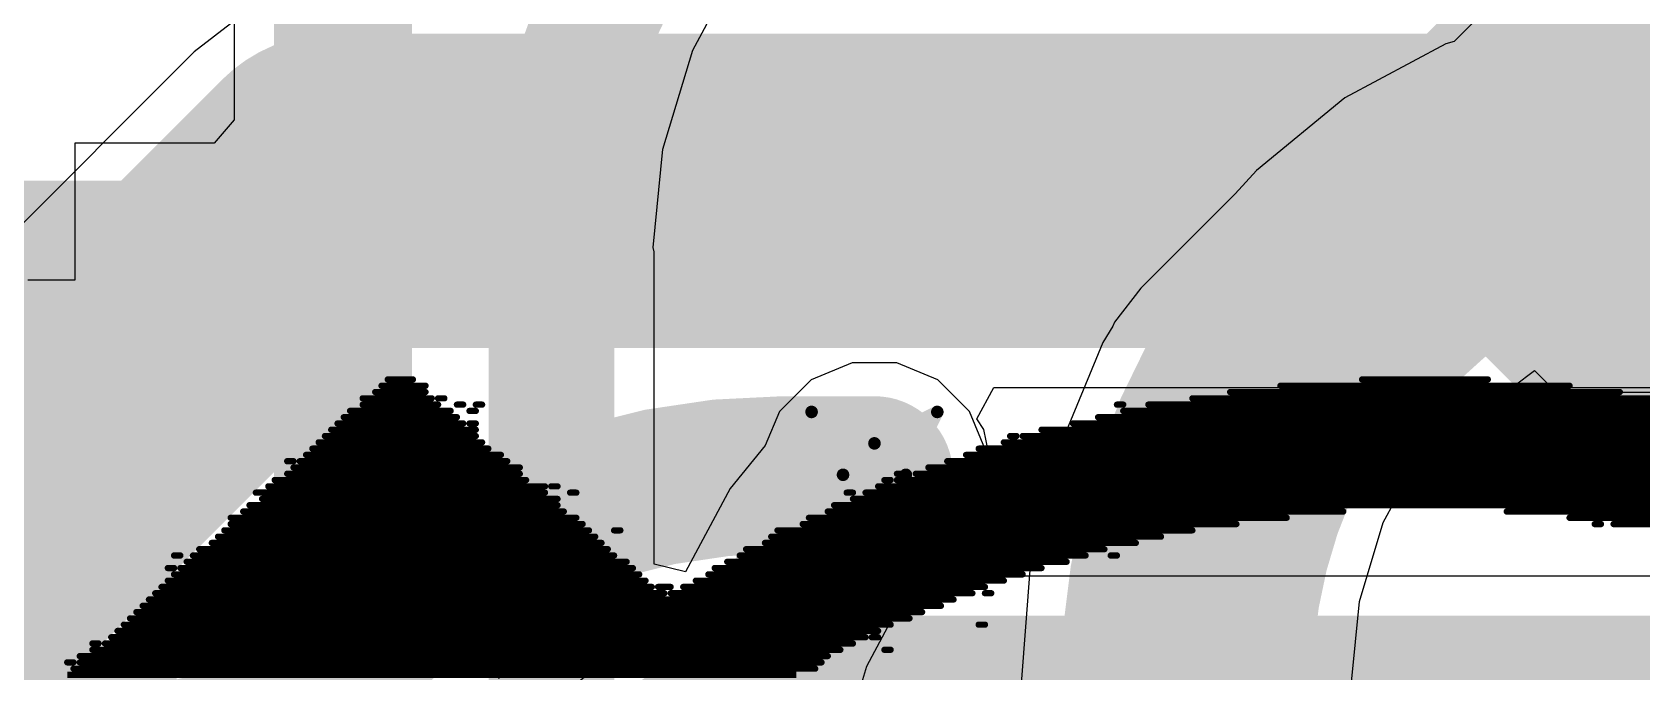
# Model space of a CAD drawing. Header units: inches. Extents: x -5 to 426, y -53 to 116.
# Drawn here: x 26.72 to 33.22, y -3.6 to -1.01 of the extents above; entities that cross this region are included whole.
import ezdxf

# ---------------------------------------------------------------- set-up
doc = ezdxf.new("R2010")
doc.units = ezdxf.units.IN
for name, color, linetype in [('Board Outline', 216, 'Continuous'), ('Bottom Layer', 5, 'Continuous'), ('Bottom Overlay', 54, 'Continuous'), ('Drill Drawing', 1, 'Continuous'), ('Top Layer', 1, 'Continuous'), ('Top Overlay', 2, 'Continuous'), ('Top Paste', 8, 'Continuous'), ('Top Solder', 216, 'Continuous'), ('Via Holes', 16, 'Continuous')]:
    doc.layers.add(name, color=color, linetype=linetype)

# ---------------------------------------------------------------- blocks, each defined once
blk = doc.blocks.new('T__________47')
at = {"layer": 'Top Layer'}
blk.add_hatch(color=1, dxfattribs=at).paths.add_polyline_path([(0.381, 0.762), (-0.381, 0.762), (-0.762, 0.381), (-0.762, -0.381), (-0.381, -0.762), (0.381, -0.762), (0.762, -0.381), (0.762, 0.381)])
at = {"layer": 'Top Paste'}
blk.add_hatch(color=8, dxfattribs=at).paths.add_polyline_path([(0.381, 0.762), (-0.381, 0.762), (-0.762, 0.381), (-0.762, -0.381), (-0.381, -0.762), (0.381, -0.762), (0.762, -0.381), (0.762, 0.381)])
at = {"layer": 'Top Solder'}
blk.add_hatch(color=216, dxfattribs=at).paths.add_polyline_path([(0.4318, 0.8636), (-0.4318, 0.8636), (-0.8636, 0.4318), (-0.8636, -0.4318), (-0.4318, -0.8636), (0.4318, -0.8636), (0.8636, -0.4318), (0.8636, 0.4318)])
at = {"layer": 'Top Overlay'}
for points in [[(-0.9398, 0.4318, 0.2, 0.2, 0), (-0.4318, 0.9398, 0.2, 0.2, 0)], [(0.4318, 0.9398, 0.2, 0.2, 0), (-0.4318, 0.9398, 0.2, 0.2, 0)], [(0.4318, 0.9398, 0.2, 0.2, 0), (-0.4318, 0.9398, 0.2, 0.2, 0)], [(0.9398, 0.4318, 0.2, 0.2, 0), (0.4318, 0.9398, 0.2, 0.2, 0)], [(-0.9398, -0.4318, 0.2, 0.2, 0), (-0.9398, 0.4318, 0.2, 0.2, 0)], [(0.9398, -0.4318, 0.2, 0.2, 0), (0.9398, 0.4318, 0.2, 0.2, 0)], [(-0.4318, -0.9398, 0.2, 0.2, 0), (-0.9398, -0.4318, 0.2, 0.2, 0)], [(0.4318, -0.9398, 0.2, 0.2, 0), (0.9398, -0.4318, 0.2, 0.2, 0)], [(0.4318, -0.9398, 0.2, 0.2, 0), (-0.4318, -0.9398, 0.2, 0.2, 0)], [(0.4318, -0.9398, 0.2, 0.2, 0), (-0.4318, -0.9398, 0.2, 0.2, 0)]]:
    blk.add_lwpolyline(points, format="xyseb", dxfattribs=at)
for points in [[(-0.4818, 0.9398, 0.1, 0.1, 1), (-0.3818, 0.9398, 0.1, 0.1, 1)], [(-0.4818, 0.9398, 0.1, 0.1, 1), (-0.3818, 0.9398, 0.1, 0.1, 1)], [(-0.4818, 0.9398, 0.1, 0.1, 1), (-0.3818, 0.9398, 0.1, 0.1, 1)], [(0.3818, 0.9398, 0.1, 0.1, 1), (0.4818, 0.9398, 0.1, 0.1, 1)], [(0.3818, 0.9398, 0.1, 0.1, 1), (0.4818, 0.9398, 0.1, 0.1, 1)], [(0.3818, 0.9398, 0.1, 0.1, 1), (0.4818, 0.9398, 0.1, 0.1, 1)], [(-0.9898, 0.4318, 0.1, 0.1, 1), (-0.8898, 0.4318, 0.1, 0.1, 1)], [(-0.9898, 0.4318, 0.1, 0.1, 1), (-0.8898, 0.4318, 0.1, 0.1, 1)], [(0.8898, 0.4318, 0.1, 0.1, 1), (0.9898, 0.4318, 0.1, 0.1, 1)], [(0.8898, 0.4318, 0.1, 0.1, 1), (0.9898, 0.4318, 0.1, 0.1, 1)], [(-0.9898, -0.4318, 0.1, 0.1, 1), (-0.8898, -0.4318, 0.1, 0.1, 1)], [(-0.9898, -0.4318, 0.1, 0.1, 1), (-0.8898, -0.4318, 0.1, 0.1, 1)], [(0.8898, -0.4318, 0.1, 0.1, 1), (0.9898, -0.4318, 0.1, 0.1, 1)], [(0.8898, -0.4318, 0.1, 0.1, 1), (0.9898, -0.4318, 0.1, 0.1, 1)], [(-0.4818, -0.9398, 0.1, 0.1, 1), (-0.3818, -0.9398, 0.1, 0.1, 1)], [(-0.4818, -0.9398, 0.1, 0.1, 1), (-0.3818, -0.9398, 0.1, 0.1, 1)], [(-0.4818, -0.9398, 0.1, 0.1, 1), (-0.3818, -0.9398, 0.1, 0.1, 1)], [(0.3818, -0.9398, 0.1, 0.1, 1), (0.4818, -0.9398, 0.1, 0.1, 1)], [(0.3818, -0.9398, 0.1, 0.1, 1), (0.4818, -0.9398, 0.1, 0.1, 1)], [(0.3818, -0.9398, 0.1, 0.1, 1), (0.4818, -0.9398, 0.1, 0.1, 1)]]:
    blk.add_lwpolyline(points, format="xyseb", close=True, dxfattribs=at)
blk = doc.blocks.new('TSOT_23_6_73')
at = {"layer": 'Top Layer'}
for points in [[(-1.7, 1.25), (-0.7, 1.25), (-0.7, 0.65), (-1.7, 0.65)], [(0.7, 1.25), (1.7, 1.25), (1.7, 0.65), (0.7, 0.65)], [(-1.7, 0.3), (-0.7, 0.3), (-0.7, -0.3), (-1.7, -0.3)], [(0.7, 0.3), (1.7, 0.3), (1.7, -0.3), (0.7, -0.3)], [(-1.7, -0.65), (-0.7, -0.65), (-0.7, -1.25), (-1.7, -1.25)], [(0.7, -0.65), (1.7, -0.65), (1.7, -1.25), (0.7, -1.25)]]:
    blk.add_hatch(color=1, dxfattribs=at).paths.add_polyline_path(points)
at = {"layer": 'Top Paste'}
for points in [[(-1.7, 1.25), (-0.7, 1.25), (-0.7, 0.65), (-1.7, 0.65)], [(0.7, 1.25), (1.7, 1.25), (1.7, 0.65), (0.7, 0.65)], [(-1.7, 0.3), (-0.7, 0.3), (-0.7, -0.3), (-1.7, -0.3)], [(0.7, 0.3), (1.7, 0.3), (1.7, -0.3), (0.7, -0.3)], [(-1.7, -0.65), (-0.7, -0.65), (-0.7, -1.25), (-1.7, -1.25)], [(0.7, -0.65), (1.7, -0.65), (1.7, -1.25), (0.7, -1.25)]]:
    blk.add_hatch(color=8, dxfattribs=at).paths.add_polyline_path(points)
at = {"layer": 'Top Solder'}
for points in [[(-1.8016, 1.3516), (-0.5984, 1.3516), (-0.5984, 0.5484), (-1.8016, 0.5484)], [(0.5984, 1.3516), (1.8016, 1.3516), (1.8016, 0.5484), (0.5984, 0.5484)], [(-1.8016, 0.4016), (-0.5984, 0.4016), (-0.5984, -0.4016), (-1.8016, -0.4016)], [(0.5984, 0.4016), (1.8016, 0.4016), (1.8016, -0.4016), (0.5984, -0.4016)], [(-1.8016, -0.5484), (-0.5984, -0.5484), (-0.5984, -1.3516), (-1.8016, -1.3516)], [(0.5984, -0.5484), (1.8016, -0.5484), (1.8016, -1.3516), (0.5984, -1.3516)]]:
    blk.add_hatch(color=216, dxfattribs=at).paths.add_polyline_path(points)
at = {"layer": 'Top Overlay'}
for points in [[(-0.8636, 1.4986, 0.127, 0.127, 0), (-0.8636, 1.3716, 0.127, 0.127, 0)], [(0.8636, 1.4986, 0.127, 0.127, 0), (-0.8636, 1.4986, 0.127, 0.127, 0)], [(0.8636, 1.4986, 0.127, 0.127, 0), (0.8636, 1.3716, 0.127, 0.127, 0)], [(-1.8542, 0.9652, 0.127, 0.127, 0), (-1.9812, 1.0922, 0.127, 0.127, 0)], [(-1.9812, 1.0922, 0.127, 0.127, 0), (-1.9812, 0.8382, 0.127, 0.127, 0)], [(-1.8542, 0.9652, 0.127, 0.127, 0), (-1.9812, 0.8382, 0.127, 0.127, 0)], [(-0.8636, -1.3716, 0.127, 0.127, 0), (-0.8636, -1.4986, 0.127, 0.127, 0)], [(0.8636, -1.3716, 0.127, 0.127, 0), (0.8636, -1.4986, 0.127, 0.127, 0)], [(0.8636, -1.4986, 0.127, 0.127, 0), (-0.8636, -1.4986, 0.127, 0.127, 0)]]:
    blk.add_lwpolyline(points, format="xyseb", dxfattribs=at)
for points in [[(-0.8953, 1.4986, 0.0635, 0.0635, 1), (-0.8318, 1.4986, 0.0635, 0.0635, 1)], [(-0.8953, 1.4986, 0.0635, 0.0635, 1), (-0.8318, 1.4986, 0.0635, 0.0635, 1)], [(0.8318, 1.4986, 0.0635, 0.0635, 1), (0.8953, 1.4986, 0.0635, 0.0635, 1)], [(0.8318, 1.4986, 0.0635, 0.0635, 1), (0.8953, 1.4986, 0.0635, 0.0635, 1)], [(-0.8953, 1.3716, 0.0635, 0.0635, 1), (-0.8318, 1.3716, 0.0635, 0.0635, 1)], [(0.8318, 1.3716, 0.0635, 0.0635, 1), (0.8953, 1.3716, 0.0635, 0.0635, 1)], [(-2.013, 1.0922, 0.0635, 0.0635, 1), (-1.9494, 1.0922, 0.0635, 0.0635, 1)], [(-2.013, 1.0922, 0.0635, 0.0635, 1), (-1.9494, 1.0922, 0.0635, 0.0635, 1)], [(-1.886, 0.9652, 0.0635, 0.0635, 1), (-1.8224, 0.9652, 0.0635, 0.0635, 1)], [(-1.886, 0.9652, 0.0635, 0.0635, 1), (-1.8224, 0.9652, 0.0635, 0.0635, 1)], [(-2.013, 0.8382, 0.0635, 0.0635, 1), (-1.9494, 0.8382, 0.0635, 0.0635, 1)], [(-2.013, 0.8382, 0.0635, 0.0635, 1), (-1.9494, 0.8382, 0.0635, 0.0635, 1)], [(-0.8953, -1.3716, 0.0635, 0.0635, 1), (-0.8318, -1.3716, 0.0635, 0.0635, 1)], [(0.8318, -1.3716, 0.0635, 0.0635, 1), (0.8953, -1.3716, 0.0635, 0.0635, 1)], [(-0.8953, -1.4986, 0.0635, 0.0635, 1), (-0.8318, -1.4986, 0.0635, 0.0635, 1)], [(-0.8953, -1.4986, 0.0635, 0.0635, 1), (-0.8318, -1.4986, 0.0635, 0.0635, 1)], [(0.8318, -1.4986, 0.0635, 0.0635, 1), (0.8953, -1.4986, 0.0635, 0.0635, 1)], [(0.8318, -1.4986, 0.0635, 0.0635, 1), (0.8953, -1.4986, 0.0635, 0.0635, 1)]]:
    blk.add_lwpolyline(points, format="xyseb", close=True, dxfattribs=at)

msp = doc.modelspace()

# ---------------------------------------------------------------- hatches: boundary and pattern name
at = {"layer": 'Bottom Layer'}
h = msp.add_hatch(color=5, dxfattribs=at)
edge = h.paths.add_edge_path()
edge.add_arc((30.1199, -2.7993), 0.3, 0, 360)
at = {"layer": 'Top Layer'}
msp.add_hatch(color=1, dxfattribs=at).paths.add_polyline_path([(26.1985, -3.2628), (27.1985, -3.2628), (27.1985, -1.7128), (26.1985, -1.7128)])
h = msp.add_hatch(color=1, dxfattribs=at)
edge = h.paths.add_edge_path()
edge.add_arc((30.1199, -2.7993), 0.3, 0, 360)
at = {"layer": 'Via Holes'}
h = msp.add_hatch(color=7, dxfattribs=at)
edge = h.paths.add_edge_path()
edge.add_arc((30.1199, -2.7993), 0.15, 0, 360)

# ---------------------------------------------------------------- linework, layer by layer
at = {"layer": 'Board Outline'}
msp.add_lwpolyline([(49.7725, 6.3481, 0.254, 0.254, -1.144567), (-0.2979, -38.4414, 0.254, 0.254, 0)], format="xyseb", dxfattribs=at)
at = {"layer": 'Bottom Layer'}
for p, q in [((27.5354, -0.9644), (27.3709, -1.0906)), ((27.3709, -1.0906), (21.7361, -6.7254)), ((27.3709, -1.0906), (27.3709, -1.0906)), ((30.534, -2.5734), (30.6019, -2.4464)), ((30.6019, -2.4464), (40.722, -2.4464)), ((30.5625, -2.616), (30.534, -2.5734)), ((30.599, -2.7993), (30.5625, -2.616)), ((30.5625, -2.9827), (30.599, -2.7993)), ((30.4959, -3.0823), (30.5625, -2.9827)), ((30.5633, -3.2093), (30.4959, -3.0823)), ((39.7896, -3.2093), (30.5633, -3.2093)), ((28.6002, -3.6204), (28.9576, -3.4293)), ((28.9576, -3.4293), (28.9877, -3.4202)), ((28.9877, -3.4202), (29.0488, -3.5344)), ((29.0488, -3.5344), (28.9114, -3.6472))]:
    msp.add_line(p, q, dxfattribs=at)
for points in [[(22.0651, -7.5196, 1.27, 1.27, 0), (27.9325, -1.6522, 1.27, 1.27, 0)], [(27.9325, -1.6522, 1.27, 1.27, 0), (38.8183, -1.6522, 1.27, 1.27, 0)], [(27.9527, -3.5433, 0.635, 0.635, -0.198912), (29.7488, -2.7993, 0.635, 0.635, 0)], [(29.7488, -2.7993, 0.635, 0.635, 0), (29.7488, -2.7993, 0.635, 0.635, 0)], [(29.7488, -2.7993, 0.635, 0.635, 0), (30.1199, -2.7993, 0.635, 0.635, 0)], [(20.3008, -11.1952, 0.635, 0.635, 0), (27.9527, -3.5433, 0.635, 0.635, 0)], [(29.1589, -3.8947, 0.381, 0.381, -0.198912), (29.9697, -3.5589, 0.381, 0.381, 0)], [(29.9697, -3.5589, 0.381, 0.381, 0), (39.7896, -3.5589, 0.381, 0.381, 0)]]:
    msp.add_lwpolyline(points, format="xyseb", dxfattribs=at)
for points in [[(27.615, -1.6522, 0.635, 0.635, 1), (28.25, -1.6522, 0.635, 0.635, 1)], [(27.615, -1.6522, 0.635, 0.635, 1), (28.25, -1.6522, 0.635, 0.635, 1)], [(29.59, -2.7993, 0.3175, 0.3175, 1), (29.9075, -2.7993, 0.3175, 0.3175, 1)], [(29.59, -2.7993, 0.3175, 0.3175, 1), (29.9075, -2.7993, 0.3175, 0.3175, 1)], [(29.59, -2.7993, 0.3175, 0.3175, 1), (29.9075, -2.7993, 0.3175, 0.3175, 1)], [(29.59, -2.7993, 0.3175, 0.3175, 1), (29.9075, -2.7993, 0.3175, 0.3175, 1)], [(29.9611, -2.7993, 0.3175, 0.3175, 1), (30.2786, -2.7993, 0.3175, 0.3175, 1)], [(27.794, -3.5433, 0.3175, 0.3175, 1), (28.1115, -3.5433, 0.3175, 0.3175, 1)], [(27.794, -3.5433, 0.3175, 0.3175, 1), (28.1115, -3.5433, 0.3175, 0.3175, 1)], [(29.8744, -3.5589, 0.1905, 0.1905, 1), (30.0649, -3.5589, 0.1905, 0.1905, 1)], [(29.8744, -3.5589, 0.1905, 0.1905, 1), (30.0649, -3.5589, 0.1905, 0.1905, 1)]]:
    msp.add_lwpolyline(points, format="xyseb", close=True, dxfattribs=at)
at = {"layer": 'Bottom Overlay'}
for points in [[(28.1535, -2.4142, 0.0254, 0.0254, 0), (28.2551, -2.4142, 0.0254, 0.0254, 0)], [(32.0905, -2.4142, 0.0254, 0.0254, 0), (32.5985, -2.4142, 0.0254, 0.0254, 0)], [(28.1027, -2.465, 0.0254, 0.0254, 0), (28.3059, -2.465, 0.0254, 0.0254, 0)], [(28.1281, -2.4396, 0.0254, 0.0254, 0), (28.3059, -2.4396, 0.0254, 0.0254, 0)], [(31.5571, -2.465, 0.0254, 0.0254, 0), (33.1319, -2.465, 0.0254, 0.0254, 0)], [(31.7603, -2.4396, 0.0254, 0.0254, 0), (32.9287, -2.4396, 0.0254, 0.0254, 0)], [(28.0011, -2.5412, 0.0254, 0.0254, 0), (28.4075, -2.5412, 0.0254, 0.0254, 0)], [(28.0519, -2.4904, 0.0254, 0.0254, 0), (28.3313, -2.4904, 0.0254, 0.0254, 0)], [(28.0519, -2.5158, 0.0254, 0.0254, 0), (28.3567, -2.5158, 0.0254, 0.0254, 0)], [(28.3567, -2.4904, 0.0254, 0.0254, 0), (28.3821, -2.4904, 0.0254, 0.0254, 0)], [(28.4329, -2.5158, 0.0254, 0.0254, 0), (28.4583, -2.5158, 0.0254, 0.0254, 0)], [(28.4837, -2.5412, 0.0254, 0.0254, 0), (28.5091, -2.5412, 0.0254, 0.0254, 0)], [(28.5091, -2.5158, 0.0254, 0.0254, 0), (28.5345, -2.5158, 0.0254, 0.0254, 0)], [(31.0999, -2.5158, 0.0254, 0.0254, 0), (31.1253, -2.5158, 0.0254, 0.0254, 0)], [(31.1253, -2.5412, 0.0254, 0.0254, 0), (33.5891, -2.5412, 0.0254, 0.0254, 0)], [(31.2269, -2.5158, 0.0254, 0.0254, 0), (33.4621, -2.5158, 0.0254, 0.0254, 0)], [(31.4047, -2.4904, 0.0254, 0.0254, 0), (33.2843, -2.4904, 0.0254, 0.0254, 0)], [(27.9503, -2.592, 0.0254, 0.0254, 0), (28.4583, -2.592, 0.0254, 0.0254, 0)], [(27.9757, -2.5666, 0.0254, 0.0254, 0), (28.4329, -2.5666, 0.0254, 0.0254, 0)], [(28.4837, -2.592, 0.0254, 0.0254, 0), (28.5091, -2.592, 0.0254, 0.0254, 0)], [(30.9221, -2.592, 0.0254, 0.0254, 0), (33.7923, -2.592, 0.0254, 0.0254, 0)], [(31.0237, -2.5666, 0.0254, 0.0254, 0), (33.6907, -2.5666, 0.0254, 0.0254, 0)], [(27.8741, -2.6682, 0.0254, 0.0254, 0), (28.5345, -2.6682, 0.0254, 0.0254, 0)], [(27.8995, -2.6428, 0.0254, 0.0254, 0), (28.5091, -2.6428, 0.0254, 0.0254, 0)], [(27.9249, -2.6174, 0.0254, 0.0254, 0), (28.5091, -2.6174, 0.0254, 0.0254, 0)], [(30.6427, -2.6682, 0.0254, 0.0254, 0), (34.0717, -2.6682, 0.0254, 0.0254, 0)], [(30.6681, -2.6428, 0.0254, 0.0254, 0), (30.6935, -2.6428, 0.0254, 0.0254, 0)], [(30.7189, -2.6428, 0.0254, 0.0254, 0), (33.9955, -2.6428, 0.0254, 0.0254, 0)], [(30.7951, -2.6174, 0.0254, 0.0254, 0), (33.8939, -2.6174, 0.0254, 0.0254, 0)], [(27.7471, -2.7444, 0.0254, 0.0254, 0), (27.7725, -2.7444, 0.0254, 0.0254, 0)], [(27.7979, -2.7444, 0.0254, 0.0254, 0), (28.6361, -2.7444, 0.0254, 0.0254, 0)], [(27.8233, -2.719, 0.0254, 0.0254, 0), (28.6107, -2.719, 0.0254, 0.0254, 0)], [(27.8487, -2.6936, 0.0254, 0.0254, 0), (28.5599, -2.6936, 0.0254, 0.0254, 0)], [(30.4141, -2.7444, 0.0254, 0.0254, 0), (34.3003, -2.7444, 0.0254, 0.0254, 0)], [(30.4903, -2.719, 0.0254, 0.0254, 0), (34.2495, -2.719, 0.0254, 0.0254, 0)], [(30.5411, -2.6936, 0.0254, 0.0254, 0), (34.1479, -2.6936, 0.0254, 0.0254, 0)], [(27.7471, -2.7952, 0.0254, 0.0254, 0), (28.6869, -2.7952, 0.0254, 0.0254, 0)], [(27.7725, -2.7698, 0.0254, 0.0254, 0), (28.6869, -2.7698, 0.0254, 0.0254, 0)], [(30.2109, -2.7952, 0.0254, 0.0254, 0), (30.2363, -2.7952, 0.0254, 0.0254, 0)], [(30.2871, -2.7952, 0.0254, 0.0254, 0), (34.4273, -2.7952, 0.0254, 0.0254, 0)], [(30.3379, -2.7698, 0.0254, 0.0254, 0), (34.3511, -2.7698, 0.0254, 0.0254, 0)], [(27.6201, -2.8714, 0.0254, 0.0254, 0), (28.7885, -2.8714, 0.0254, 0.0254, 0)], [(27.6709, -2.846, 0.0254, 0.0254, 0), (28.7885, -2.846, 0.0254, 0.0254, 0)], [(27.6963, -2.8206, 0.0254, 0.0254, 0), (28.7123, -2.8206, 0.0254, 0.0254, 0)], [(28.8139, -2.846, 0.0254, 0.0254, 0), (28.8393, -2.846, 0.0254, 0.0254, 0)], [(28.8901, -2.8714, 0.0254, 0.0254, 0), (28.9155, -2.8714, 0.0254, 0.0254, 0)], [(30.0077, -2.8714, 0.0254, 0.0254, 0), (30.0331, -2.8714, 0.0254, 0.0254, 0)], [(30.0839, -2.8714, 0.0254, 0.0254, 0), (34.6305, -2.8714, 0.0254, 0.0254, 0)], [(30.1347, -2.846, 0.0254, 0.0254, 0), (34.5797, -2.846, 0.0254, 0.0254, 0)], [(30.1601, -2.8206, 0.0254, 0.0254, 0), (30.1855, -2.8206, 0.0254, 0.0254, 0)], [(30.2109, -2.8206, 0.0254, 0.0254, 0), (34.5035, -2.8206, 0.0254, 0.0254, 0)], [(27.5947, -2.9222, 0.0254, 0.0254, 0), (28.8393, -2.9222, 0.0254, 0.0254, 0)], [(27.6455, -2.8968, 0.0254, 0.0254, 0), (28.8393, -2.8968, 0.0254, 0.0254, 0)], [(29.9569, -2.9222, 0.0254, 0.0254, 0), (34.7575, -2.9222, 0.0254, 0.0254, 0)], [(30.0331, -2.8968, 0.0254, 0.0254, 0), (34.6813, -2.8968, 0.0254, 0.0254, 0)], [(27.5185, -2.973, 0.0254, 0.0254, 0), (28.9155, -2.973, 0.0254, 0.0254, 0)], [(27.5185, -2.9984, 0.0254, 0.0254, 0), (28.9409, -2.9984, 0.0254, 0.0254, 0)], [(27.5693, -2.9476, 0.0254, 0.0254, 0), (28.8647, -2.9476, 0.0254, 0.0254, 0)], [(29.8299, -2.9984, 0.0254, 0.0254, 0), (31.5825, -2.9984, 0.0254, 0.0254, 0)], [(29.8553, -2.973, 0.0254, 0.0254, 0), (31.7857, -2.973, 0.0254, 0.0254, 0)], [(29.9315, -2.9476, 0.0254, 0.0254, 0), (32.0143, -2.9476, 0.0254, 0.0254, 0)], [(32.6747, -2.9476, 0.0254, 0.0254, 0), (34.7829, -2.9476, 0.0254, 0.0254, 0)], [(32.9287, -2.973, 0.0254, 0.0254, 0), (34.8337, -2.973, 0.0254, 0.0254, 0)], [(33.0303, -2.9984, 0.0254, 0.0254, 0), (33.0557, -2.9984, 0.0254, 0.0254, 0)], [(33.1065, -2.9984, 0.0254, 0.0254, 0), (34.9099, -2.9984, 0.0254, 0.0254, 0)], [(27.4677, -3.0492, 0.0254, 0.0254, 0), (28.9917, -3.0492, 0.0254, 0.0254, 0)], [(27.4931, -3.0238, 0.0254, 0.0254, 0), (28.9663, -3.0238, 0.0254, 0.0254, 0)], [(29.0679, -3.0238, 0.0254, 0.0254, 0), (29.0933, -3.0238, 0.0254, 0.0254, 0)], [(29.7029, -3.0492, 0.0254, 0.0254, 0), (31.2777, -3.0492, 0.0254, 0.0254, 0)], [(29.7283, -3.0238, 0.0254, 0.0254, 0), (31.4047, -3.0238, 0.0254, 0.0254, 0)], [(27.2899, -3.1254, 0.0254, 0.0254, 0), (27.3153, -3.1254, 0.0254, 0.0254, 0)], [(27.3661, -3.1254, 0.0254, 0.0254, 0), (29.0679, -3.1254, 0.0254, 0.0254, 0)], [(27.3915, -3.1, 0.0254, 0.0254, 0), (29.0425, -3.1, 0.0254, 0.0254, 0)], [(27.4423, -3.0746, 0.0254, 0.0254, 0), (29.0171, -3.0746, 0.0254, 0.0254, 0)], [(29.5759, -3.1254, 0.0254, 0.0254, 0), (30.9729, -3.1254, 0.0254, 0.0254, 0)], [(29.6013, -3.1, 0.0254, 0.0254, 0), (31.0491, -3.1, 0.0254, 0.0254, 0)], [(29.6775, -3.0746, 0.0254, 0.0254, 0), (31.1761, -3.0746, 0.0254, 0.0254, 0)], [(31.0745, -3.1254, 0.0254, 0.0254, 0), (31.0999, -3.1254, 0.0254, 0.0254, 0)], [(27.2645, -3.1762, 0.0254, 0.0254, 0), (27.2899, -3.1762, 0.0254, 0.0254, 0)], [(27.3153, -3.1762, 0.0254, 0.0254, 0), (29.1441, -3.1762, 0.0254, 0.0254, 0)], [(27.3407, -3.1508, 0.0254, 0.0254, 0), (29.1187, -3.1508, 0.0254, 0.0254, 0)], [(29.4743, -3.1762, 0.0254, 0.0254, 0), (30.7951, -3.1762, 0.0254, 0.0254, 0)], [(29.5251, -3.1508, 0.0254, 0.0254, 0), (30.8967, -3.1508, 0.0254, 0.0254, 0)], [(27.2391, -3.2524, 0.0254, 0.0254, 0), (29.2203, -3.2524, 0.0254, 0.0254, 0)], [(27.2645, -3.227, 0.0254, 0.0254, 0), (29.1949, -3.227, 0.0254, 0.0254, 0)], [(27.2899, -3.2016, 0.0254, 0.0254, 0), (29.1695, -3.2016, 0.0254, 0.0254, 0)], [(29.2457, -3.2524, 0.0254, 0.0254, 0), (29.2965, -3.2524, 0.0254, 0.0254, 0)], [(29.3473, -3.2524, 0.0254, 0.0254, 0), (30.5665, -3.2524, 0.0254, 0.0254, 0)], [(29.3981, -3.227, 0.0254, 0.0254, 0), (30.6427, -3.227, 0.0254, 0.0254, 0)], [(29.4489, -3.2016, 0.0254, 0.0254, 0), (30.7189, -3.2016, 0.0254, 0.0254, 0)], [(27.1629, -3.3286, 0.0254, 0.0254, 0), (30.3887, -3.3286, 0.0254, 0.0254, 0)], [(27.1883, -3.3032, 0.0254, 0.0254, 0), (30.4395, -3.3032, 0.0254, 0.0254, 0)], [(27.2137, -3.2778, 0.0254, 0.0254, 0), (29.2711, -3.2778, 0.0254, 0.0254, 0)], [(29.2965, -3.2778, 0.0254, 0.0254, 0), (30.5157, -3.2778, 0.0254, 0.0254, 0)], [(30.5665, -3.2778, 0.0254, 0.0254, 0), (30.5919, -3.2778, 0.0254, 0.0254, 0)], [(27.1121, -3.3794, 0.0254, 0.0254, 0), (30.2617, -3.3794, 0.0254, 0.0254, 0)], [(27.1375, -3.354, 0.0254, 0.0254, 0), (30.3125, -3.354, 0.0254, 0.0254, 0)], [(27.0359, -3.4556, 0.0254, 0.0254, 0), (30.0839, -3.4556, 0.0254, 0.0254, 0)], [(27.0613, -3.4302, 0.0254, 0.0254, 0), (30.1347, -3.4302, 0.0254, 0.0254, 0)], [(27.0867, -3.4048, 0.0254, 0.0254, 0), (30.1855, -3.4048, 0.0254, 0.0254, 0)], [(30.1093, -3.4556, 0.0254, 0.0254, 0), (30.1347, -3.4556, 0.0254, 0.0254, 0)], [(30.5411, -3.4048, 0.0254, 0.0254, 0), (30.5665, -3.4048, 0.0254, 0.0254, 0)], [(26.9597, -3.481, 0.0254, 0.0254, 0), (26.9851, -3.481, 0.0254, 0.0254, 0)], [(26.9597, -3.5064, 0.0254, 0.0254, 0), (29.9823, -3.5064, 0.0254, 0.0254, 0)], [(27.0105, -3.481, 0.0254, 0.0254, 0), (30.0331, -3.481, 0.0254, 0.0254, 0)], [(30.1601, -3.5064, 0.0254, 0.0254, 0), (30.1855, -3.5064, 0.0254, 0.0254, 0)], [(26.8581, -3.5572, 0.0254, 0.0254, 0), (26.8835, -3.5572, 0.0254, 0.0254, 0)], [(26.8835, -3.5826, 0.0254, 0.0254, 0), (29.8807, -3.5826, 0.0254, 0.0254, 0)], [(26.9089, -3.5318, 0.0254, 0.0254, 0), (29.9315, -3.5318, 0.0254, 0.0254, 0)], [(26.9089, -3.5572, 0.0254, 0.0254, 0), (29.9061, -3.5572, 0.0254, 0.0254, 0)], [(26.8581, -3.608, 0.0254, 0.0254, 0), (29.8045, -3.608, 0.0254, 0.0254, 0)]]:
    msp.add_lwpolyline(points, format="xyseb", dxfattribs=at)
for points in [[(28.1471, -2.4142, 0.0127, 0.0127, 1), (28.1598, -2.4142, 0.0127, 0.0127, 1)], [(28.2487, -2.4142, 0.0127, 0.0127, 1), (28.2614, -2.4142, 0.0127, 0.0127, 1)], [(32.0841, -2.4142, 0.0127, 0.0127, 1), (32.0968, -2.4142, 0.0127, 0.0127, 1)], [(32.5921, -2.4142, 0.0127, 0.0127, 1), (32.6048, -2.4142, 0.0127, 0.0127, 1)], [(28.0963, -2.465, 0.0127, 0.0127, 1), (28.109, -2.465, 0.0127, 0.0127, 1)], [(28.1217, -2.4396, 0.0127, 0.0127, 1), (28.1344, -2.4396, 0.0127, 0.0127, 1)], [(28.2995, -2.4396, 0.0127, 0.0127, 1), (28.3122, -2.4396, 0.0127, 0.0127, 1)], [(28.2995, -2.465, 0.0127, 0.0127, 1), (28.3122, -2.465, 0.0127, 0.0127, 1)], [(31.5507, -2.465, 0.0127, 0.0127, 1), (31.5634, -2.465, 0.0127, 0.0127, 1)], [(31.7539, -2.4396, 0.0127, 0.0127, 1), (31.7666, -2.4396, 0.0127, 0.0127, 1)], [(32.9223, -2.4396, 0.0127, 0.0127, 1), (32.935, -2.4396, 0.0127, 0.0127, 1)], [(33.1255, -2.465, 0.0127, 0.0127, 1), (33.1382, -2.465, 0.0127, 0.0127, 1)], [(27.9947, -2.5412, 0.0127, 0.0127, 1), (28.0074, -2.5412, 0.0127, 0.0127, 1)], [(28.0455, -2.4904, 0.0127, 0.0127, 1), (28.0582, -2.4904, 0.0127, 0.0127, 1)], [(28.0455, -2.5158, 0.0127, 0.0127, 1), (28.0582, -2.5158, 0.0127, 0.0127, 1)], [(28.3249, -2.4904, 0.0127, 0.0127, 1), (28.3376, -2.4904, 0.0127, 0.0127, 1)], [(28.3503, -2.4904, 0.0127, 0.0127, 1), (28.363, -2.4904, 0.0127, 0.0127, 1)], [(28.3503, -2.5158, 0.0127, 0.0127, 1), (28.363, -2.5158, 0.0127, 0.0127, 1)], [(28.3757, -2.4904, 0.0127, 0.0127, 1), (28.3884, -2.4904, 0.0127, 0.0127, 1)], [(28.4011, -2.5412, 0.0127, 0.0127, 1), (28.4138, -2.5412, 0.0127, 0.0127, 1)], [(28.4265, -2.5158, 0.0127, 0.0127, 1), (28.4392, -2.5158, 0.0127, 0.0127, 1)], [(28.4519, -2.5158, 0.0127, 0.0127, 1), (28.4646, -2.5158, 0.0127, 0.0127, 1)], [(28.4773, -2.5412, 0.0127, 0.0127, 1), (28.49, -2.5412, 0.0127, 0.0127, 1)], [(28.5027, -2.5158, 0.0127, 0.0127, 1), (28.5154, -2.5158, 0.0127, 0.0127, 1)], [(28.5027, -2.5412, 0.0127, 0.0127, 1), (28.5154, -2.5412, 0.0127, 0.0127, 1)], [(28.5281, -2.5158, 0.0127, 0.0127, 1), (28.5408, -2.5158, 0.0127, 0.0127, 1)], [(31.0935, -2.5158, 0.0127, 0.0127, 1), (31.1062, -2.5158, 0.0127, 0.0127, 1)], [(31.1189, -2.5158, 0.0127, 0.0127, 1), (31.1316, -2.5158, 0.0127, 0.0127, 1)], [(31.1189, -2.5412, 0.0127, 0.0127, 1), (31.1316, -2.5412, 0.0127, 0.0127, 1)], [(31.2205, -2.5158, 0.0127, 0.0127, 1), (31.2332, -2.5158, 0.0127, 0.0127, 1)], [(31.3983, -2.4904, 0.0127, 0.0127, 1), (31.411, -2.4904, 0.0127, 0.0127, 1)], [(27.9439, -2.592, 0.0127, 0.0127, 1), (27.9566, -2.592, 0.0127, 0.0127, 1)], [(27.9693, -2.5666, 0.0127, 0.0127, 1), (27.982, -2.5666, 0.0127, 0.0127, 1)], [(28.4265, -2.5666, 0.0127, 0.0127, 1), (28.4392, -2.5666, 0.0127, 0.0127, 1)], [(28.4519, -2.592, 0.0127, 0.0127, 1), (28.4646, -2.592, 0.0127, 0.0127, 1)], [(28.4773, -2.592, 0.0127, 0.0127, 1), (28.49, -2.592, 0.0127, 0.0127, 1)], [(28.5027, -2.592, 0.0127, 0.0127, 1), (28.5154, -2.592, 0.0127, 0.0127, 1)], [(30.9157, -2.592, 0.0127, 0.0127, 1), (30.9284, -2.592, 0.0127, 0.0127, 1)], [(31.0173, -2.5666, 0.0127, 0.0127, 1), (31.03, -2.5666, 0.0127, 0.0127, 1)], [(27.8677, -2.6682, 0.0127, 0.0127, 1), (27.8804, -2.6682, 0.0127, 0.0127, 1)], [(27.8931, -2.6428, 0.0127, 0.0127, 1), (27.9058, -2.6428, 0.0127, 0.0127, 1)], [(27.9185, -2.6174, 0.0127, 0.0127, 1), (27.9312, -2.6174, 0.0127, 0.0127, 1)], [(28.5027, -2.6174, 0.0127, 0.0127, 1), (28.5154, -2.6174, 0.0127, 0.0127, 1)], [(28.5027, -2.6428, 0.0127, 0.0127, 1), (28.5154, -2.6428, 0.0127, 0.0127, 1)], [(28.5281, -2.6682, 0.0127, 0.0127, 1), (28.5408, -2.6682, 0.0127, 0.0127, 1)], [(30.6363, -2.6682, 0.0127, 0.0127, 1), (30.649, -2.6682, 0.0127, 0.0127, 1)], [(30.6617, -2.6428, 0.0127, 0.0127, 1), (30.6744, -2.6428, 0.0127, 0.0127, 1)], [(30.6871, -2.6428, 0.0127, 0.0127, 1), (30.6998, -2.6428, 0.0127, 0.0127, 1)], [(30.7125, -2.6428, 0.0127, 0.0127, 1), (30.7252, -2.6428, 0.0127, 0.0127, 1)], [(30.7887, -2.6174, 0.0127, 0.0127, 1), (30.8014, -2.6174, 0.0127, 0.0127, 1)], [(27.7407, -2.7444, 0.0127, 0.0127, 1), (27.7534, -2.7444, 0.0127, 0.0127, 1)], [(27.7661, -2.7444, 0.0127, 0.0127, 1), (27.7788, -2.7444, 0.0127, 0.0127, 1)], [(27.7915, -2.7444, 0.0127, 0.0127, 1), (27.8042, -2.7444, 0.0127, 0.0127, 1)], [(27.8169, -2.719, 0.0127, 0.0127, 1), (27.8296, -2.719, 0.0127, 0.0127, 1)], [(27.8423, -2.6936, 0.0127, 0.0127, 1), (27.855, -2.6936, 0.0127, 0.0127, 1)], [(28.5535, -2.6936, 0.0127, 0.0127, 1), (28.5662, -2.6936, 0.0127, 0.0127, 1)], [(28.6043, -2.719, 0.0127, 0.0127, 1), (28.617, -2.719, 0.0127, 0.0127, 1)], [(28.6297, -2.7444, 0.0127, 0.0127, 1), (28.6424, -2.7444, 0.0127, 0.0127, 1)], [(30.4077, -2.7444, 0.0127, 0.0127, 1), (30.4204, -2.7444, 0.0127, 0.0127, 1)], [(30.4839, -2.719, 0.0127, 0.0127, 1), (30.4966, -2.719, 0.0127, 0.0127, 1)], [(30.5347, -2.6936, 0.0127, 0.0127, 1), (30.5474, -2.6936, 0.0127, 0.0127, 1)], [(27.7407, -2.7952, 0.0127, 0.0127, 1), (27.7534, -2.7952, 0.0127, 0.0127, 1)], [(27.7661, -2.7698, 0.0127, 0.0127, 1), (27.7788, -2.7698, 0.0127, 0.0127, 1)], [(28.6805, -2.7698, 0.0127, 0.0127, 1), (28.6932, -2.7698, 0.0127, 0.0127, 1)], [(28.6805, -2.7952, 0.0127, 0.0127, 1), (28.6932, -2.7952, 0.0127, 0.0127, 1)], [(30.2045, -2.7952, 0.0127, 0.0127, 1), (30.2172, -2.7952, 0.0127, 0.0127, 1)], [(30.2299, -2.7952, 0.0127, 0.0127, 1), (30.2426, -2.7952, 0.0127, 0.0127, 1)], [(30.2807, -2.7952, 0.0127, 0.0127, 1), (30.2934, -2.7952, 0.0127, 0.0127, 1)], [(30.3315, -2.7698, 0.0127, 0.0127, 1), (30.3442, -2.7698, 0.0127, 0.0127, 1)], [(27.6137, -2.8714, 0.0127, 0.0127, 1), (27.6264, -2.8714, 0.0127, 0.0127, 1)], [(27.6645, -2.846, 0.0127, 0.0127, 1), (27.6772, -2.846, 0.0127, 0.0127, 1)], [(27.6899, -2.8206, 0.0127, 0.0127, 1), (27.7026, -2.8206, 0.0127, 0.0127, 1)], [(28.7059, -2.8206, 0.0127, 0.0127, 1), (28.7186, -2.8206, 0.0127, 0.0127, 1)], [(28.7821, -2.846, 0.0127, 0.0127, 1), (28.7948, -2.846, 0.0127, 0.0127, 1)], [(28.7821, -2.8714, 0.0127, 0.0127, 1), (28.7948, -2.8714, 0.0127, 0.0127, 1)], [(28.8075, -2.846, 0.0127, 0.0127, 1), (28.8202, -2.846, 0.0127, 0.0127, 1)], [(28.8329, -2.846, 0.0127, 0.0127, 1), (28.8456, -2.846, 0.0127, 0.0127, 1)], [(28.8837, -2.8714, 0.0127, 0.0127, 1), (28.8964, -2.8714, 0.0127, 0.0127, 1)], [(28.9091, -2.8714, 0.0127, 0.0127, 1), (28.9218, -2.8714, 0.0127, 0.0127, 1)], [(30.0013, -2.8714, 0.0127, 0.0127, 1), (30.014, -2.8714, 0.0127, 0.0127, 1)], [(30.0267, -2.8714, 0.0127, 0.0127, 1), (30.0394, -2.8714, 0.0127, 0.0127, 1)], [(30.0775, -2.8714, 0.0127, 0.0127, 1), (30.0902, -2.8714, 0.0127, 0.0127, 1)], [(30.1283, -2.846, 0.0127, 0.0127, 1), (30.141, -2.846, 0.0127, 0.0127, 1)], [(30.1537, -2.8206, 0.0127, 0.0127, 1), (30.1664, -2.8206, 0.0127, 0.0127, 1)], [(30.1791, -2.8206, 0.0127, 0.0127, 1), (30.1918, -2.8206, 0.0127, 0.0127, 1)], [(30.2045, -2.8206, 0.0127, 0.0127, 1), (30.2172, -2.8206, 0.0127, 0.0127, 1)], [(27.5883, -2.9222, 0.0127, 0.0127, 1), (27.601, -2.9222, 0.0127, 0.0127, 1)], [(27.6391, -2.8968, 0.0127, 0.0127, 1), (27.6518, -2.8968, 0.0127, 0.0127, 1)], [(28.8329, -2.8968, 0.0127, 0.0127, 1), (28.8456, -2.8968, 0.0127, 0.0127, 1)], [(28.8329, -2.9222, 0.0127, 0.0127, 1), (28.8456, -2.9222, 0.0127, 0.0127, 1)], [(29.9505, -2.9222, 0.0127, 0.0127, 1), (29.9632, -2.9222, 0.0127, 0.0127, 1)], [(30.0267, -2.8968, 0.0127, 0.0127, 1), (30.0394, -2.8968, 0.0127, 0.0127, 1)], [(27.5121, -2.973, 0.0127, 0.0127, 1), (27.5248, -2.973, 0.0127, 0.0127, 1)], [(27.5121, -2.9984, 0.0127, 0.0127, 1), (27.5248, -2.9984, 0.0127, 0.0127, 1)], [(27.5629, -2.9476, 0.0127, 0.0127, 1), (27.5756, -2.9476, 0.0127, 0.0127, 1)], [(28.8583, -2.9476, 0.0127, 0.0127, 1), (28.871, -2.9476, 0.0127, 0.0127, 1)], [(28.9091, -2.973, 0.0127, 0.0127, 1), (28.9218, -2.973, 0.0127, 0.0127, 1)], [(28.9345, -2.9984, 0.0127, 0.0127, 1), (28.9472, -2.9984, 0.0127, 0.0127, 1)], [(29.8235, -2.9984, 0.0127, 0.0127, 1), (29.8362, -2.9984, 0.0127, 0.0127, 1)], [(29.8489, -2.973, 0.0127, 0.0127, 1), (29.8616, -2.973, 0.0127, 0.0127, 1)], [(29.9251, -2.9476, 0.0127, 0.0127, 1), (29.9378, -2.9476, 0.0127, 0.0127, 1)], [(31.5761, -2.9984, 0.0127, 0.0127, 1), (31.5888, -2.9984, 0.0127, 0.0127, 1)], [(31.7793, -2.973, 0.0127, 0.0127, 1), (31.792, -2.973, 0.0127, 0.0127, 1)], [(32.0079, -2.9476, 0.0127, 0.0127, 1), (32.0206, -2.9476, 0.0127, 0.0127, 1)], [(32.6683, -2.9476, 0.0127, 0.0127, 1), (32.681, -2.9476, 0.0127, 0.0127, 1)], [(32.9223, -2.973, 0.0127, 0.0127, 1), (32.935, -2.973, 0.0127, 0.0127, 1)], [(33.0239, -2.9984, 0.0127, 0.0127, 1), (33.0366, -2.9984, 0.0127, 0.0127, 1)], [(33.0493, -2.9984, 0.0127, 0.0127, 1), (33.062, -2.9984, 0.0127, 0.0127, 1)], [(33.1001, -2.9984, 0.0127, 0.0127, 1), (33.1128, -2.9984, 0.0127, 0.0127, 1)], [(27.4613, -3.0492, 0.0127, 0.0127, 1), (27.474, -3.0492, 0.0127, 0.0127, 1)], [(27.4867, -3.0238, 0.0127, 0.0127, 1), (27.4994, -3.0238, 0.0127, 0.0127, 1)], [(28.9599, -3.0238, 0.0127, 0.0127, 1), (28.9726, -3.0238, 0.0127, 0.0127, 1)], [(28.9853, -3.0492, 0.0127, 0.0127, 1), (28.998, -3.0492, 0.0127, 0.0127, 1)], [(29.0615, -3.0238, 0.0127, 0.0127, 1), (29.0742, -3.0238, 0.0127, 0.0127, 1)], [(29.0869, -3.0238, 0.0127, 0.0127, 1), (29.0996, -3.0238, 0.0127, 0.0127, 1)], [(29.6965, -3.0492, 0.0127, 0.0127, 1), (29.7092, -3.0492, 0.0127, 0.0127, 1)], [(29.7219, -3.0238, 0.0127, 0.0127, 1), (29.7346, -3.0238, 0.0127, 0.0127, 1)], [(31.2713, -3.0492, 0.0127, 0.0127, 1), (31.284, -3.0492, 0.0127, 0.0127, 1)], [(31.3983, -3.0238, 0.0127, 0.0127, 1), (31.411, -3.0238, 0.0127, 0.0127, 1)], [(27.2835, -3.1254, 0.0127, 0.0127, 1), (27.2962, -3.1254, 0.0127, 0.0127, 1)], [(27.3089, -3.1254, 0.0127, 0.0127, 1), (27.3216, -3.1254, 0.0127, 0.0127, 1)], [(27.3597, -3.1254, 0.0127, 0.0127, 1), (27.3724, -3.1254, 0.0127, 0.0127, 1)], [(27.3851, -3.1, 0.0127, 0.0127, 1), (27.3978, -3.1, 0.0127, 0.0127, 1)], [(27.4359, -3.0746, 0.0127, 0.0127, 1), (27.4486, -3.0746, 0.0127, 0.0127, 1)], [(29.0107, -3.0746, 0.0127, 0.0127, 1), (29.0234, -3.0746, 0.0127, 0.0127, 1)], [(29.0361, -3.1, 0.0127, 0.0127, 1), (29.0488, -3.1, 0.0127, 0.0127, 1)], [(29.0615, -3.1254, 0.0127, 0.0127, 1), (29.0742, -3.1254, 0.0127, 0.0127, 1)], [(29.5695, -3.1254, 0.0127, 0.0127, 1), (29.5822, -3.1254, 0.0127, 0.0127, 1)], [(29.5949, -3.1, 0.0127, 0.0127, 1), (29.6076, -3.1, 0.0127, 0.0127, 1)], [(29.6711, -3.0746, 0.0127, 0.0127, 1), (29.6838, -3.0746, 0.0127, 0.0127, 1)], [(30.9665, -3.1254, 0.0127, 0.0127, 1), (30.9792, -3.1254, 0.0127, 0.0127, 1)], [(31.0427, -3.1, 0.0127, 0.0127, 1), (31.0554, -3.1, 0.0127, 0.0127, 1)], [(31.0681, -3.1254, 0.0127, 0.0127, 1), (31.0808, -3.1254, 0.0127, 0.0127, 1)], [(31.0935, -3.1254, 0.0127, 0.0127, 1), (31.1062, -3.1254, 0.0127, 0.0127, 1)], [(31.1697, -3.0746, 0.0127, 0.0127, 1), (31.1824, -3.0746, 0.0127, 0.0127, 1)], [(27.2581, -3.1762, 0.0127, 0.0127, 1), (27.2708, -3.1762, 0.0127, 0.0127, 1)], [(27.2835, -3.1762, 0.0127, 0.0127, 1), (27.2962, -3.1762, 0.0127, 0.0127, 1)], [(27.3089, -3.1762, 0.0127, 0.0127, 1), (27.3216, -3.1762, 0.0127, 0.0127, 1)], [(27.3343, -3.1508, 0.0127, 0.0127, 1), (27.347, -3.1508, 0.0127, 0.0127, 1)], [(29.1123, -3.1508, 0.0127, 0.0127, 1), (29.125, -3.1508, 0.0127, 0.0127, 1)], [(29.1377, -3.1762, 0.0127, 0.0127, 1), (29.1504, -3.1762, 0.0127, 0.0127, 1)], [(29.4679, -3.1762, 0.0127, 0.0127, 1), (29.4806, -3.1762, 0.0127, 0.0127, 1)], [(29.5187, -3.1508, 0.0127, 0.0127, 1), (29.5314, -3.1508, 0.0127, 0.0127, 1)], [(30.7887, -3.1762, 0.0127, 0.0127, 1), (30.8014, -3.1762, 0.0127, 0.0127, 1)], [(30.8903, -3.1508, 0.0127, 0.0127, 1), (30.903, -3.1508, 0.0127, 0.0127, 1)], [(27.2327, -3.2524, 0.0127, 0.0127, 1), (27.2454, -3.2524, 0.0127, 0.0127, 1)], [(27.2581, -3.227, 0.0127, 0.0127, 1), (27.2708, -3.227, 0.0127, 0.0127, 1)], [(27.2835, -3.2016, 0.0127, 0.0127, 1), (27.2962, -3.2016, 0.0127, 0.0127, 1)], [(29.1631, -3.2016, 0.0127, 0.0127, 1), (29.1758, -3.2016, 0.0127, 0.0127, 1)], [(29.1885, -3.227, 0.0127, 0.0127, 1), (29.2012, -3.227, 0.0127, 0.0127, 1)], [(29.2139, -3.2524, 0.0127, 0.0127, 1), (29.2266, -3.2524, 0.0127, 0.0127, 1)], [(29.2393, -3.2524, 0.0127, 0.0127, 1), (29.252, -3.2524, 0.0127, 0.0127, 1)], [(29.2901, -3.2524, 0.0127, 0.0127, 1), (29.3028, -3.2524, 0.0127, 0.0127, 1)], [(29.3409, -3.2524, 0.0127, 0.0127, 1), (29.3536, -3.2524, 0.0127, 0.0127, 1)], [(29.3917, -3.227, 0.0127, 0.0127, 1), (29.4044, -3.227, 0.0127, 0.0127, 1)], [(29.4425, -3.2016, 0.0127, 0.0127, 1), (29.4552, -3.2016, 0.0127, 0.0127, 1)], [(30.5601, -3.2524, 0.0127, 0.0127, 1), (30.5728, -3.2524, 0.0127, 0.0127, 1)], [(30.6363, -3.227, 0.0127, 0.0127, 1), (30.649, -3.227, 0.0127, 0.0127, 1)], [(30.7125, -3.2016, 0.0127, 0.0127, 1), (30.7252, -3.2016, 0.0127, 0.0127, 1)], [(27.1565, -3.3286, 0.0127, 0.0127, 1), (27.1692, -3.3286, 0.0127, 0.0127, 1)], [(27.1819, -3.3032, 0.0127, 0.0127, 1), (27.1946, -3.3032, 0.0127, 0.0127, 1)], [(27.2073, -3.2778, 0.0127, 0.0127, 1), (27.22, -3.2778, 0.0127, 0.0127, 1)], [(29.2647, -3.2778, 0.0127, 0.0127, 1), (29.2774, -3.2778, 0.0127, 0.0127, 1)], [(29.2901, -3.2778, 0.0127, 0.0127, 1), (29.3028, -3.2778, 0.0127, 0.0127, 1)], [(30.3823, -3.3286, 0.0127, 0.0127, 1), (30.395, -3.3286, 0.0127, 0.0127, 1)], [(30.4331, -3.3032, 0.0127, 0.0127, 1), (30.4458, -3.3032, 0.0127, 0.0127, 1)], [(30.5093, -3.2778, 0.0127, 0.0127, 1), (30.522, -3.2778, 0.0127, 0.0127, 1)], [(30.5601, -3.2778, 0.0127, 0.0127, 1), (30.5728, -3.2778, 0.0127, 0.0127, 1)], [(30.5855, -3.2778, 0.0127, 0.0127, 1), (30.5982, -3.2778, 0.0127, 0.0127, 1)], [(27.1057, -3.3794, 0.0127, 0.0127, 1), (27.1184, -3.3794, 0.0127, 0.0127, 1)], [(27.1311, -3.354, 0.0127, 0.0127, 1), (27.1438, -3.354, 0.0127, 0.0127, 1)], [(30.2553, -3.3794, 0.0127, 0.0127, 1), (30.268, -3.3794, 0.0127, 0.0127, 1)], [(30.3061, -3.354, 0.0127, 0.0127, 1), (30.3188, -3.354, 0.0127, 0.0127, 1)], [(27.0295, -3.4556, 0.0127, 0.0127, 1), (27.0422, -3.4556, 0.0127, 0.0127, 1)], [(27.0549, -3.4302, 0.0127, 0.0127, 1), (27.0676, -3.4302, 0.0127, 0.0127, 1)], [(27.0803, -3.4048, 0.0127, 0.0127, 1), (27.093, -3.4048, 0.0127, 0.0127, 1)], [(30.0775, -3.4556, 0.0127, 0.0127, 1), (30.0902, -3.4556, 0.0127, 0.0127, 1)], [(30.1029, -3.4556, 0.0127, 0.0127, 1), (30.1156, -3.4556, 0.0127, 0.0127, 1)], [(30.1283, -3.4302, 0.0127, 0.0127, 1), (30.141, -3.4302, 0.0127, 0.0127, 1)], [(30.1283, -3.4556, 0.0127, 0.0127, 1), (30.141, -3.4556, 0.0127, 0.0127, 1)], [(30.1791, -3.4048, 0.0127, 0.0127, 1), (30.1918, -3.4048, 0.0127, 0.0127, 1)], [(30.5347, -3.4048, 0.0127, 0.0127, 1), (30.5474, -3.4048, 0.0127, 0.0127, 1)], [(30.5601, -3.4048, 0.0127, 0.0127, 1), (30.5728, -3.4048, 0.0127, 0.0127, 1)], [(26.9533, -3.481, 0.0127, 0.0127, 1), (26.966, -3.481, 0.0127, 0.0127, 1)], [(26.9533, -3.5064, 0.0127, 0.0127, 1), (26.966, -3.5064, 0.0127, 0.0127, 1)], [(26.9787, -3.481, 0.0127, 0.0127, 1), (26.9914, -3.481, 0.0127, 0.0127, 1)], [(27.0041, -3.481, 0.0127, 0.0127, 1), (27.0168, -3.481, 0.0127, 0.0127, 1)], [(29.9759, -3.5064, 0.0127, 0.0127, 1), (29.9886, -3.5064, 0.0127, 0.0127, 1)], [(30.0267, -3.481, 0.0127, 0.0127, 1), (30.0394, -3.481, 0.0127, 0.0127, 1)], [(30.1537, -3.5064, 0.0127, 0.0127, 1), (30.1664, -3.5064, 0.0127, 0.0127, 1)], [(30.1791, -3.5064, 0.0127, 0.0127, 1), (30.1918, -3.5064, 0.0127, 0.0127, 1)], [(26.8517, -3.5572, 0.0127, 0.0127, 1), (26.8644, -3.5572, 0.0127, 0.0127, 1)], [(26.8771, -3.5572, 0.0127, 0.0127, 1), (26.8898, -3.5572, 0.0127, 0.0127, 1)], [(26.8771, -3.5826, 0.0127, 0.0127, 1), (26.8898, -3.5826, 0.0127, 0.0127, 1)], [(26.9025, -3.5318, 0.0127, 0.0127, 1), (26.9152, -3.5318, 0.0127, 0.0127, 1)], [(26.9025, -3.5572, 0.0127, 0.0127, 1), (26.9152, -3.5572, 0.0127, 0.0127, 1)], [(29.8743, -3.5826, 0.0127, 0.0127, 1), (29.887, -3.5826, 0.0127, 0.0127, 1)], [(29.8997, -3.5572, 0.0127, 0.0127, 1), (29.9124, -3.5572, 0.0127, 0.0127, 1)], [(29.9251, -3.5318, 0.0127, 0.0127, 1), (29.9378, -3.5318, 0.0127, 0.0127, 1)]]:
    msp.add_lwpolyline(points, format="xyseb", close=True, dxfattribs=at)
at = {"layer": 'Drill Drawing'}
for points in [[(29.8659, -2.5453, 0.0508, 0.0508, 0), (30.1199, -2.6723, 0.0508, 0.0508, 0)], [(29.8659, -2.5453, 0.0508, 0.0508, 0), (29.9929, -2.7993, 0.0508, 0.0508, 0)], [(30.1199, -2.6723, 0.0508, 0.0508, 0), (30.3739, -2.5453, 0.0508, 0.0508, 0)], [(30.2469, -2.7993, 0.0508, 0.0508, 0), (30.3739, -2.5453, 0.0508, 0.0508, 0)], [(29.8659, -3.0533, 0.0508, 0.0508, 0), (29.9929, -2.7993, 0.0508, 0.0508, 0)], [(30.2469, -2.7993, 0.0508, 0.0508, 0), (30.3739, -3.0533, 0.0508, 0.0508, 0)], [(29.8659, -3.0533, 0.0508, 0.0508, 0), (30.1199, -2.9263, 0.0508, 0.0508, 0)], [(30.1199, -2.9263, 0.0508, 0.0508, 0), (30.3739, -3.0533, 0.0508, 0.0508, 0)]]:
    msp.add_lwpolyline(points, format="xyseb", dxfattribs=at)
for points in [[(29.8532, -2.5453, 0.0254, 0.0254, 1), (29.8786, -2.5453, 0.0254, 0.0254, 1)], [(29.8532, -2.5453, 0.0254, 0.0254, 1), (29.8786, -2.5453, 0.0254, 0.0254, 1)], [(30.3612, -2.5453, 0.0254, 0.0254, 1), (30.3866, -2.5453, 0.0254, 0.0254, 1)], [(30.3612, -2.5453, 0.0254, 0.0254, 1), (30.3866, -2.5453, 0.0254, 0.0254, 1)], [(30.1072, -2.6723, 0.0254, 0.0254, 1), (30.1326, -2.6723, 0.0254, 0.0254, 1)], [(30.1072, -2.6723, 0.0254, 0.0254, 1), (30.1326, -2.6723, 0.0254, 0.0254, 1)], [(29.9802, -2.7993, 0.0254, 0.0254, 1), (30.0056, -2.7993, 0.0254, 0.0254, 1)], [(29.9802, -2.7993, 0.0254, 0.0254, 1), (30.0056, -2.7993, 0.0254, 0.0254, 1)], [(30.2342, -2.7993, 0.0254, 0.0254, 1), (30.2596, -2.7993, 0.0254, 0.0254, 1)], [(30.2342, -2.7993, 0.0254, 0.0254, 1), (30.2596, -2.7993, 0.0254, 0.0254, 1)], [(30.1072, -2.9263, 0.0254, 0.0254, 1), (30.1326, -2.9263, 0.0254, 0.0254, 1)], [(30.1072, -2.9263, 0.0254, 0.0254, 1), (30.1326, -2.9263, 0.0254, 0.0254, 1)], [(29.8532, -3.0533, 0.0254, 0.0254, 1), (29.8786, -3.0533, 0.0254, 0.0254, 1)], [(29.8532, -3.0533, 0.0254, 0.0254, 1), (29.8786, -3.0533, 0.0254, 0.0254, 1)], [(30.3612, -3.0533, 0.0254, 0.0254, 1), (30.3866, -3.0533, 0.0254, 0.0254, 1)], [(30.3612, -3.0533, 0.0254, 0.0254, 1), (30.3866, -3.0533, 0.0254, 0.0254, 1)]]:
    msp.add_lwpolyline(points, format="xyseb", close=True, dxfattribs=at)
at = {"layer": 'Top Layer'}
for p, q in [((27.5322, -0.1168), (27.5322, -1.3648)), ((32.8747, -0.6362), (32.4627, -1.0482)), ((29.3863, -1.0833), (29.5832, -0.7148)), ((29.265, -1.4831), (29.3863, -1.0833)), ((32.4289, -1.0584), (32.021, -1.2765)), ((32.4627, -1.0482), (32.4289, -1.0584)), ((32.021, -1.2765), (31.6634, -1.5699)), ((27.5322, -1.3648), (27.4525, -1.4588)), ((27.4525, -1.4588), (26.889, -1.4588)), ((26.889, -1.4588), (26.889, -2.0128)), ((29.2259, -1.8803), (29.265, -1.4831)), ((31.6634, -1.5699), (31.5776, -1.6637)), ((31.6634, -1.5699), (31.6634, -1.5699)), ((31.5776, -1.6637), (31.1964, -2.045)), ((29.2296, -1.8988), (29.2259, -1.8803)), ((29.2296, -3.1602), (29.2296, -1.8988)), ((26.889, -2.0128), (26.6985, -2.0128)), ((31.1964, -2.045), (31.0905, -2.1829)), ((31.083, -2.1993), (31.0426, -2.2652)), ((31.0905, -2.1829), (31.083, -2.1993)), ((31.0426, -2.2652), (31.0237, -2.3109)), ((31.0237, -2.3109), (30.8605, -2.7049)), ((30.0299, -2.3469), (29.8636, -2.4158)), ((30.2099, -2.3469), (30.0299, -2.3469)), ((30.3761, -2.4158), (30.2099, -2.3469)), ((32.7051, -2.4403), (32.7871, -2.3774)), ((32.7871, -2.3774), (32.8747, -2.465)), ((29.8636, -2.4158), (29.7363, -2.5431)), ((30.5034, -2.5431), (30.3761, -2.4158)), ((32.6094, -2.5159), (32.7051, -2.4403)), ((32.8747, -2.465), (33.7891, -2.465)), ((32.5209, -2.6045), (32.6094, -2.5159)), ((29.7363, -2.5431), (29.679, -2.6815)), ((30.5723, -2.7093), (30.5034, -2.5431)), ((32.2252, -2.9002), (32.5209, -2.6045)), ((29.679, -2.6815), (29.5369, -2.8547)), ((30.5723, -2.8893), (30.5723, -2.7093)), ((30.8605, -2.7049), (30.7494, -3.1676)), ((29.5369, -2.8547), (29.3566, -3.192)), ((30.5034, -3.0556), (30.5723, -2.8893)), ((32.176, -2.9922), (32.2252, -2.9002)), ((30.3761, -3.1829), (30.5034, -3.0556)), ((32.0794, -3.3108), (32.176, -2.9922)), ((29.3566, -3.192), (29.2296, -3.1602)), ((30.3145, -3.2084), (30.3761, -3.1829)), ((30.7494, -3.1676), (30.7121, -3.6421)), ((30.2266, -3.3155), (30.3145, -3.2084)), ((30.0895, -3.5721), (30.2266, -3.3155)), ((32.0472, -3.637), (32.0794, -3.3108)), ((30.0527, -3.6931), (30.0895, -3.5721))]:
    msp.add_line(p, q, dxfattribs=at)
for points in [[(27.9725, -2.9814, 0.5588, 0.5588, 0), (27.9725, -0.1168, 0.5588, 0.5588, 0)], [(28.8152, -1.8988, 0.508, 0.508, -0.198912), (29.5592, -0.1028, 0.508, 0.508, 0)], [(32.1384, -2.0449, 1.016, 1.016, -0.198912), (33.3319, -1.5506, 1.016, 1.016, 0)], [(31.6674, -2.516, 1.016, 1.016, 0), (32.1384, -2.0449, 1.016, 1.016, 0)], [(28.8152, -11.6395, 0.508, 0.508, 0), (28.8152, -1.8988, 0.508, 0.508, 0)], [(31.3818, -3.6421, 1.016, 1.016, -0.124816), (31.6674, -2.516, 1.016, 1.016, 0)], [(29.5645, -4.14, 0.508, 0.508, -0.198737), (30.119, -2.8002, 0.508, 0.508, 0)], [(30.119, -2.8002, 0.508, 0.508, -0.000169), (30.1199, -2.7993, 0.508, 0.508, 0)], [(27.9725, -2.9814, 0.5588, 0.5588, -0.198912), (27.6601, -3.7355, 0.5588, 0.5588, 0)], [(31.3818, -5.3193, 1.016, 1.016, 0), (31.3818, -3.6421, 1.016, 1.016, 0)], [(27.6601, -3.7355, 0.5588, 0.5588, -0.19887), (27.2323, -3.9128, 0.5588, 0.5588, 0)]]:
    msp.add_lwpolyline(points, format="xyseb", dxfattribs=at)
for points in [[(33.0779, -1.5506, 0.508, 0.508, 1), (33.5859, -1.5506, 0.508, 0.508, 1)], [(31.8844, -2.0449, 0.508, 0.508, 1), (32.3924, -2.0449, 0.508, 0.508, 1)], [(31.8844, -2.0449, 0.508, 0.508, 1), (32.3924, -2.0449, 0.508, 0.508, 1)], [(28.6882, -1.8988, 0.254, 0.254, 1), (28.9422, -1.8988, 0.254, 0.254, 1)], [(28.6882, -1.8988, 0.254, 0.254, 1), (28.9422, -1.8988, 0.254, 0.254, 1)], [(31.4134, -2.516, 0.508, 0.508, 1), (31.9214, -2.516, 0.508, 0.508, 1)], [(31.4134, -2.516, 0.508, 0.508, 1), (31.9214, -2.516, 0.508, 0.508, 1)], [(29.992, -2.8002, 0.254, 0.254, 1), (30.246, -2.8002, 0.254, 0.254, 1)], [(29.992, -2.8002, 0.254, 0.254, 1), (30.246, -2.8002, 0.254, 0.254, 1)], [(29.9929, -2.7993, 0.254, 0.254, 1), (30.2469, -2.7993, 0.254, 0.254, 1)], [(27.8328, -2.9814, 0.2794, 0.2794, 1), (28.1122, -2.9814, 0.2794, 0.2794, 1)], [(27.8328, -2.9814, 0.2794, 0.2794, 1), (28.1122, -2.9814, 0.2794, 0.2794, 1)], [(31.1278, -3.6421, 0.508, 0.508, 1), (31.6358, -3.6421, 0.508, 0.508, 1)], [(31.1278, -3.6421, 0.508, 0.508, 1), (31.6358, -3.6421, 0.508, 0.508, 1)], [(27.5204, -3.7355, 0.2794, 0.2794, 1), (27.7998, -3.7355, 0.2794, 0.2794, 1)], [(27.5204, -3.7355, 0.2794, 0.2794, 1), (27.7998, -3.7355, 0.2794, 0.2794, 1)]]:
    msp.add_lwpolyline(points, format="xyseb", close=True, dxfattribs=at)

# ---------------------------------------------------------------- block references
for name, p, rotation in [('T__________47', (33.3319, -1.5506), 270), ('TSOT_23_6_73', (25.4985, -2.9628), 180)]:
    msp.add_blockref(name, p, dxfattribs=dict(rotation=rotation))

doc.saveas('drawing.dxf')
